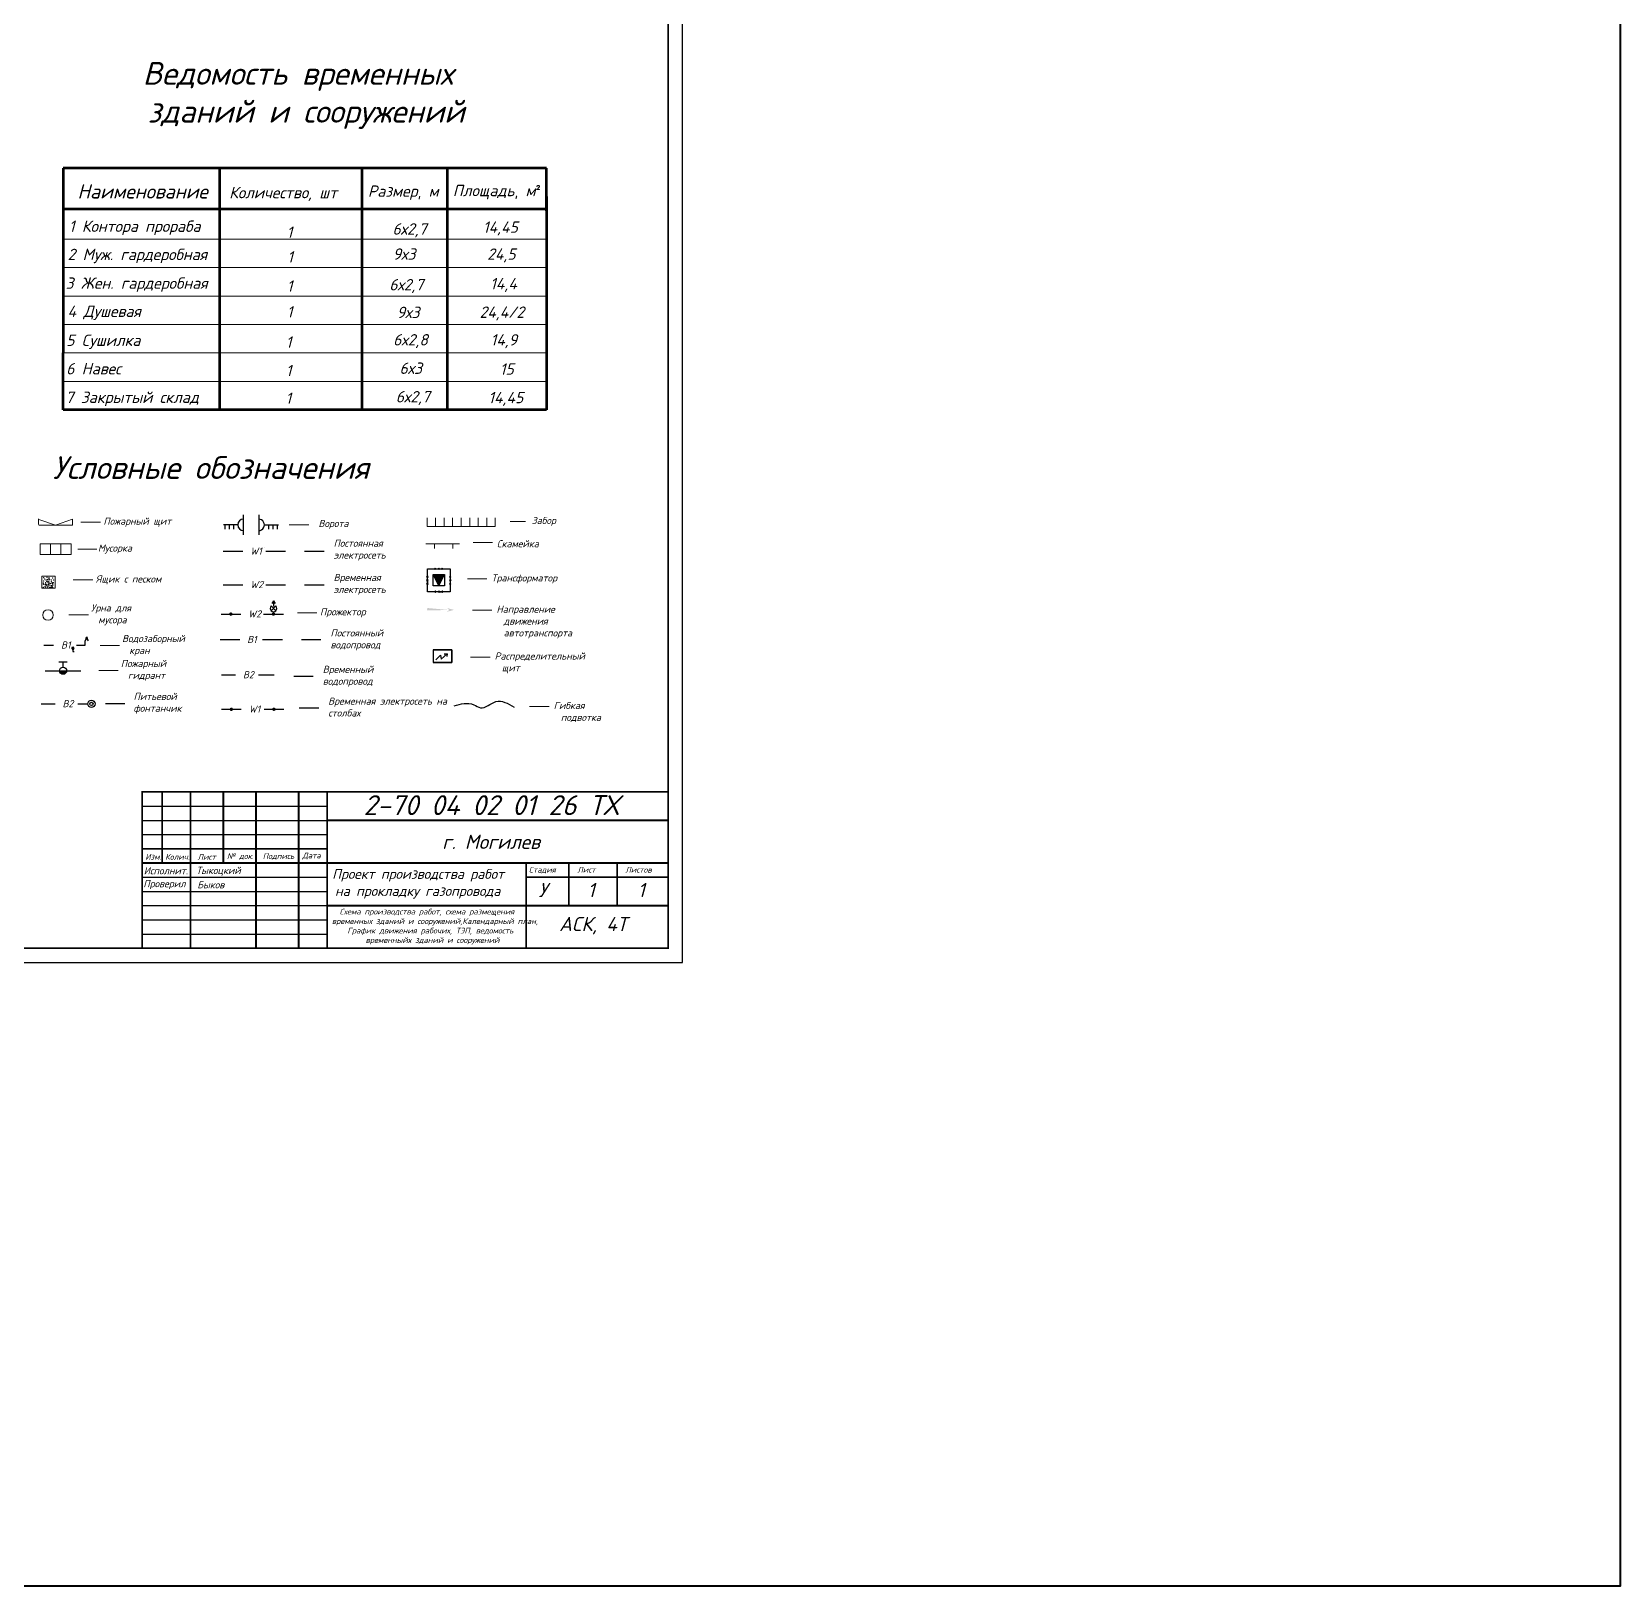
# Model space of a CAD drawing. Header units: millimetres. Extents: x 27137 to 30937, y -4667 to -569.
# Drawn here: x 30378 to 30937, y -4667 to -4120 of the extents above; entities that cross this region are included whole.
import ezdxf

# ---------------------------------------------------------------- set-up
doc = ezdxf.new("R2010")
doc.units = ezdxf.units.MM
doc.header["$LTSCALE"] = 0.4
doc.layers.add('Слой1', color=3, linetype='Continuous')
doc.styles.add('is', font='isocpeui.ttf', dxfattribs={"height": 3.5})
doc.styles.add('Isocpeur', font='isocpeui.ttf', dxfattribs={"height": 2.5})
doc.styles.get("Standard").update_dxf_attribs({"font": 'isocpeui.ttf', "height": 2.5})
doc.styles.add('группа', font='isocpeui.ttf')

msp = doc.modelspace()

# ---------------------------------------------------------------- hatches: boundary and pattern name
h = msp.add_hatch()
h.set_pattern_fill('ANGLE', color=256)
h.set_pattern_definition([(0, (26782.218, -5795.1235), (0, 6.985), [5.08, -1.905]), (90, (26782.218, -5795.1235), (-6.985, 4e-16), [5.08, -1.905])])
h.paths.add_polyline_path([(30521.33, -4311.3137), (30519.33, -4311.3137), (30521.33, -4315.3137), (30521.33, -4313.3137)])
h.paths.add_polyline_path([(30523.33, -4311.3137), (30521.33, -4311.3137), (30521.33, -4313.3137), (30521.33, -4315.3137)])
h = msp.add_hatch(color=256)
h.dxf.hatch_style = 1
h.paths.add_polyline_path([(30521.33, -4311.3137), (30519.33, -4311.3137), (30521.33, -4315.3137), (30521.33, -4313.3137)])
h.paths.add_polyline_path([(30523.33, -4311.3137), (30521.33, -4311.3137), (30521.33, -4313.3137), (30521.33, -4315.3137)])
h = msp.add_hatch(color=256)
h.dxf.hatch_style = 1
h.paths.add_polyline_path([(30517.3033, -4323.0553), (30517.2341, -4323.9195), (30523.669, -4323.7817, -1.41943739), (30523.6748, -4323.7645, -0.70450448), (30523.669, -4323.7817), (30525.0354, -4323.769)])
h.paths.add_polyline_path([(30519.5186, -4323.785, -1), (30519.5067, -4323.8001, -1)], flags=16)
h.paths.add_polyline_path([(30520.3451, -4323.6453, -1), (30520.3332, -4323.6604, -1)], flags=16)
h.paths.add_polyline_path([(30521.9107, -4323.6997, -1), (30521.8988, -4323.7148, -1)], flags=16)
h.paths.add_polyline_path([(30524.2247, -4323.0395), (30525.0525, -4323.7759), (30524.0031, -4324.4474), (30526.7132, -4323.7211)])
h.paths.add_polyline_path([(30525.3797, -4323.9907, -1), (30525.3916, -4323.9757, -1)], flags=16)
h.paths.add_polyline_path([(30524.5604, -4323.2911, -1), (30524.5722, -4323.2761, -1)], flags=16)
h = msp.add_hatch(color=256)
h.dxf.hatch_style = 1
h.paths.add_polyline_path([(30447.5994, -4325.1916), (30448.2244, -4325.1916), (30448.8494, -4325.1916, -1)])
h.paths.add_polyline_path([(30448.2244, -4324.5666, -0.41421356), (30448.8494, -4325.1916), (30448.2244, -4325.1916)])
h = msp.add_hatch(color=256)
h.dxf.hatch_style = 1
h.paths.add_polyline_path([(30448.2244, -4324.5666), (30448.2244, -4325.1916), (30447.5994, -4325.1916, -0.41421356)])
h = msp.add_hatch(color=256)
h.dxf.hatch_style = 1
h.paths.add_polyline_path([(30462.5788, -4325.1916), (30463.2038, -4325.1916), (30463.8288, -4325.1916, -1)])
h.paths.add_polyline_path([(30463.2038, -4324.5666, -0.41421356), (30463.8288, -4325.1916), (30463.2038, -4325.1916)])
h = msp.add_hatch(color=256)
h.dxf.hatch_style = 1
h.paths.add_polyline_path([(30463.2038, -4324.5666), (30463.2038, -4325.1916), (30462.5788, -4325.1916, -0.41421356)])
msp.add_hatch(color=256).paths.add_polyline_path([(30387.989, -4345.129), (30389.2262, -4345.129), (30390.4634, -4345.129, -1)])
h = msp.add_hatch(color=256)
h.dxf.hatch_style = 1
h.paths.add_polyline_path([(30447.7729, -4358.671), (30448.3979, -4358.671), (30449.0229, -4358.671, -1)])
h.paths.add_polyline_path([(30448.3979, -4358.046, -0.41421356), (30449.0229, -4358.671), (30448.3979, -4358.671)])
h = msp.add_hatch(color=256)
h.dxf.hatch_style = 1
h.paths.add_polyline_path([(30448.3979, -4358.046), (30448.3979, -4358.671), (30447.7729, -4358.671, -0.41421356)])
h = msp.add_hatch(color=256)
h.dxf.hatch_style = 1
h.paths.add_polyline_path([(30462.7523, -4358.671), (30463.3773, -4358.671), (30464.0023, -4358.671, -1)])
h.paths.add_polyline_path([(30463.3773, -4358.046, -0.41421356), (30464.0023, -4358.671), (30463.3773, -4358.671)])
h = msp.add_hatch(color=256)
h.dxf.hatch_style = 1
h.paths.add_polyline_path([(30463.3773, -4358.046), (30463.3773, -4358.671), (30462.7523, -4358.671, -0.41421356)])

# ---------------------------------------------------------------- linework, layer by layer
at = {"lineweight": 53, "ltscale": 0.5}
for p, q in [((30399.2754, -4168.3433), (30389.2754, -4168.3433)), ((30389.2754, -4168.3433), (30389.2754, -4210.5245)), ((30559.2754, -4168.3433), (30399.2754, -4168.3433)), ((30444.2754, -4168.3433), (30444.2754, -4182.6569)), ((30494.2754, -4168.3433), (30494.2754, -4182.6569)), ((30524.2754, -4168.3433), (30524.2754, -4182.6569)), ((30559.2754, -4183.3433), (30559.2754, -4168.3433)), ((30559.2754, -4178.3433), (30559.2754, -4253.3433)), ((30389.2754, -4182.6569), (30559.2754, -4182.6569)), ((30389.2754, -4183.3433), (30389.2754, -4193.3433)), ((30444.2754, -4182.6569), (30444.2754, -4243.3433)), ((30444.2754, -4182.6569), (30444.2754, -4253.3433)), ((30494.2754, -4182.6569), (30494.2754, -4243.3433)), ((30524.2754, -4182.6569), (30524.2754, -4243.3433)), ((30389.2754, -4193.3433), (30389.2754, -4203.3433)), ((30494.2754, -4193.3433), (30494.2754, -4253.3433)), ((30524.2754, -4193.3433), (30524.2754, -4253.3433)), ((30389.2754, -4203.3433), (30389.2754, -4213.3433)), ((30389.2754, -4213.3433), (30389.2754, -4223.3433)), ((30389.2754, -4223.3433), (30389.2754, -4233.3433)), ((30389.2754, -4243.3433), (30389.2754, -4233.3433)), ((30389.2754, -4253.3433), (30389.2754, -4243.3433)), ((30559.2754, -4253.3433), (30389.2754, -4253.3433))]:
    msp.add_line(p, q, dxfattribs=at)
at = {"lineweight": 15}
for p, q in [((30444.2754, -4168.3433), (30399.2754, -4168.3433)), ((30494.2754, -4168.3433), (30444.2754, -4168.3433)), ((30524.2754, -4168.3433), (30494.2754, -4168.3433)), ((30559.2754, -4168.3433), (30524.2754, -4168.3433)), ((30559.2754, -4168.3433), (30559.2754, -4243.3433)), ((30559.2754, -4168.3433), (30559.2754, -4178.3433)), ((30444.2754, -4178.3433), (30444.2754, -4182.6569)), ((30559.2754, -4178.3433), (30559.2754, -4183.3433)), ((30389.2754, -4193.3433), (30399.2754, -4193.3433)), ((30399.2754, -4193.3433), (30559.2754, -4193.3433)), ((30389.2754, -4203.3433), (30559.2754, -4203.3433)), ((30389.2754, -4213.3433), (30559.2754, -4213.3433)), ((30389.2754, -4223.3433), (30559.2754, -4223.3433)), ((30389.2754, -4233.3433), (30559.2754, -4233.3433)), ((30559.2754, -4233.3433), (30559.2754, -4243.3433)), ((30559.2754, -4243.3433), (30389.2754, -4243.3433)), ((30559.2754, -4243.3433), (30559.2754, -4253.3433))]:
    msp.add_line(p, q, dxfattribs=at)
for p, q in [((30452.6638, -4297.3194), (30452.6638, -4290.3194)), ((30458.0107, -4290.3194), (30458.0107, -4297.3194)), ((30450.6638, -4293.8194), (30445.6638, -4293.8194)), ((30447.6638, -4293.8194), (30446.1638, -4293.8194)), ((30446.1638, -4293.8194), (30446.1638, -4295.3194)), ((30449.1638, -4293.8194), (30447.6638, -4293.8194)), ((30447.6638, -4293.8194), (30447.6638, -4295.3194)), ((30450.6638, -4293.8194), (30449.1638, -4293.8194)), ((30450.6638, -4293.8194), (30449.1638, -4293.8194)), ((30449.1638, -4293.8194), (30449.1638, -4295.3194)), ((30460.0107, -4293.8193), (30465.0107, -4293.8193)), ((30460.0107, -4293.8193), (30461.5107, -4293.8193)), ((30461.5107, -4293.8193), (30461.5107, -4295.3193)), ((30461.5107, -4293.8193), (30463.0107, -4293.8193)), ((30461.5107, -4295.3193), (30461.5107, -4295.3193)), ((30463.0107, -4293.8193), (30463.0107, -4295.3193)), ((30463.0107, -4293.8193), (30464.5107, -4293.8193)), ((30464.5107, -4293.8193), (30464.5107, -4295.3193)), ((30445.514, -4303.1085), (30452.4568, -4303.1085)), ((30459.9022, -4301.8722), (30459.9022, -4301.8722)), ((30460.4933, -4303.1085), (30467.4361, -4303.1085)), ((30463.4933, -4303.1085), (30463.4933, -4303.1085)), ((30474.1603, -4303.1085), (30481.0118, -4303.1085)), ((30517.08, -4311.8337), (30517.58, -4312.3337)), ((30517.58, -4311.8337), (30517.08, -4312.3337)), ((30517.08, -4312.3337), (30517.08, -4312.3337)), ((30517.33, -4309.3137), (30525.33, -4309.3137)), ((30517.33, -4317.3137), (30517.33, -4309.3137)), ((30517.33, -4313.3137), (30517.33, -4312.0837)), ((30519.33, -4315.3137), (30519.33, -4311.3137)), ((30519.33, -4311.3137), (30521.33, -4311.3137)), ((30521.33, -4315.3137), (30519.33, -4311.3137)), ((30519.33, -4311.3137), (30521.33, -4315.3137)), ((30519.8521, -4309.0637), (30520.3521, -4309.5637)), ((30520.3521, -4309.0637), (30519.8521, -4309.5637)), ((30521.08, -4309.0637), (30521.58, -4309.5637)), ((30521.58, -4309.0637), (30521.08, -4309.5637)), ((30521.33, -4311.3137), (30523.33, -4311.3137)), ((30521.33, -4315.3137), (30523.33, -4311.3137)), ((30522.31, -4309.0637), (30522.81, -4309.5637)), ((30522.81, -4309.0637), (30522.31, -4309.5637)), ((30523.33, -4311.3137), (30523.33, -4315.3137)), ((30525.08, -4311.8337), (30525.58, -4312.3337)), ((30525.58, -4311.8337), (30525.08, -4312.3337)), ((30525.08, -4312.3337), (30525.08, -4312.3337)), ((30525.33, -4309.3137), (30525.33, -4317.3137)), ((30445.514, -4314.9084), (30452.4568, -4314.9084)), ((30459.9022, -4313.672), (30459.9022, -4313.672)), ((30460.4933, -4314.9084), (30467.4361, -4314.9084)), ((30463.4933, -4314.9084), (30463.4933, -4314.9084)), ((30474.1603, -4314.9084), (30481.0118, -4314.9084)), ((30517.08, -4313.0637), (30517.58, -4313.5637)), ((30517.58, -4313.0637), (30517.08, -4313.5637)), ((30517.08, -4313.5637), (30517.08, -4313.5637)), ((30517.08, -4314.2937), (30517.58, -4314.7937)), ((30517.58, -4314.2937), (30517.08, -4314.7937)), ((30517.08, -4314.7937), (30517.08, -4314.7937)), ((30517.33, -4313.3137), (30517.33, -4314.5437)), ((30517.33, -4314.5437), (30517.33, -4314.5437)), ((30525.33, -4317.3137), (30517.33, -4317.3137)), ((30521.33, -4315.3137), (30519.33, -4315.3137)), ((30519.8521, -4317.0637), (30520.3521, -4317.5637)), ((30520.3521, -4317.0637), (30519.8521, -4317.5637)), ((30521.08, -4317.0637), (30521.58, -4317.5637)), ((30521.58, -4317.0637), (30521.08, -4317.5637)), ((30523.33, -4315.3137), (30521.33, -4315.3137)), ((30521.33, -4317.3137), (30522.56, -4317.3137)), ((30522.31, -4317.0637), (30522.81, -4317.5637)), ((30522.81, -4317.0637), (30522.31, -4317.5637)), ((30525.08, -4313.0637), (30525.58, -4313.5637)), ((30525.58, -4313.0637), (30525.08, -4313.5637)), ((30525.08, -4313.5637), (30525.08, -4313.5637)), ((30525.08, -4314.2937), (30525.58, -4314.7937)), ((30525.58, -4314.2937), (30525.08, -4314.7937)), ((30525.08, -4314.7937), (30525.08, -4314.7937)), ((30444.7781, -4325.2073), (30451.7209, -4325.2073)), ((30459.7575, -4325.2073), (30466.7002, -4325.2073)), ((30444.4164, -4334.1792), (30451.3592, -4334.1792)), ((30459.3958, -4334.1792), (30466.3386, -4334.1792)), ((30462.3154, -4334.1792), (30462.3154, -4334.1792)), ((30462.3958, -4334.1792), (30462.3958, -4334.1792)), ((30473.0628, -4334.1792), (30479.9143, -4334.1792)), ((30382.4199, -4336.1497), (30385.8913, -4336.1497)), ((30393.9279, -4336.1497), (30396.9279, -4336.1497)), ((30396.8475, -4336.1497), (30396.8475, -4336.1497)), ((30396.9279, -4336.1497), (30396.9279, -4336.1497)), ((30382.9468, -4345.129), (30395.5056, -4345.129)), ((30389.2318, -4342.0601), (30387.7741, -4342.0601)), ((30389.2318, -4343.8912), (30389.2318, -4342.0601)), ((30390.6896, -4342.0601), (30389.2318, -4342.0601)), ((30444.9441, -4346.5883), (30449.8771, -4346.5883)), ((30457.9137, -4346.5883), (30463.4941, -4346.5883)), ((30459.5938, -4346.5883), (30459.5938, -4346.5883)), ((30459.6742, -4346.5883), (30459.6742, -4346.5883)), ((30470.3411, -4346.9999), (30477.1926, -4346.9999)), ((30381.4762, -4356.7695), (30386.4092, -4356.7695)), ((30394.4458, -4356.7695), (30397.9172, -4356.7695)), ((30404.0927, -4356.6183), (30410.9442, -4356.6183)), ((30444.9516, -4358.6866), (30451.8943, -4358.6866)), ((30459.9309, -4358.6866), (30466.8737, -4358.6866)), ((30472.2592, -4358.1747), (30479.1107, -4358.1747)), ((30482.0721, -4412.7376), (30602.0721, -4412.7376))]:
    msp.add_line(p, q)
at = {"lineweight": 5}
for p, q in [((30380.5741, -4293.739), (30380.5741, -4291.7479)), ((30380.6826, -4291.947), (30386.6053, -4293.9381)), ((30380.6826, -4293.9381), (30392.5279, -4293.9381)), ((30386.6053, -4293.9381), (30392.5279, -4291.8363)), ((30392.5279, -4293.9381), (30392.5279, -4291.8363)), ((30395.4731, -4292.866), (30402.3246, -4292.866)), ((30468.7878, -4293.8194), (30475.6394, -4293.8194)), ((30517.2224, -4294.3975), (30517.2224, -4291.3975)), ((30517.2224, -4294.3975), (30541.2224, -4294.3975)), ((30520.2224, -4294.3975), (30520.2224, -4291.3975)), ((30523.2224, -4294.3975), (30523.2224, -4291.3975)), ((30526.2224, -4294.3975), (30526.2224, -4291.3975)), ((30529.2224, -4294.3975), (30529.2224, -4291.3975)), ((30532.2224, -4294.3975), (30532.2224, -4291.3975)), ((30535.2224, -4294.3975), (30535.2224, -4291.3975)), ((30538.2224, -4294.3975), (30538.2224, -4291.3975)), ((30541.2224, -4294.3975), (30541.2224, -4291.3975)), ((30546.416, -4292.6269), (30551.8414, -4292.6269)), ((30528.6536, -4300.52), (30516.8223, -4300.52)), ((30519.8671, -4300.5635), (30519.8671, -4302.1721)), ((30526.3047, -4300.5635), (30526.3047, -4302.155)), ((30533.4202, -4300.0176), (30540.2717, -4300.0176)), ((30394.3538, -4302.3437), (30401.0327, -4302.3437)), ((30531.4167, -4312.8383), (30538.2682, -4312.8383)), ((30392.8185, -4313.2066), (30399.67, -4313.2066)), ((30533.1697, -4323.8439), (30540.0213, -4323.8439)), ((30391.2928, -4325.4956), (30398.1443, -4325.4956)), ((30471.6364, -4324.7562), (30478.4879, -4324.7562)), ((30402.2184, -4336.2541), (30409.0699, -4336.2541)), ((30532.5291, -4340.2976), (30539.3807, -4340.2976)), ((30401.7567, -4345.0146), (30408.6083, -4345.0146)), ((30553.2864, -4357.702), (30560.1379, -4357.702))]:
    msp.add_line(p, q, dxfattribs=at)
at = {"ltscale": 0.01}
for p, q in [((30396.9279, -4336.1497), (30396.9279, -4334.6574)), ((30397.5334, -4333.6441), (30397.1552, -4333.6441)), ((30397.1552, -4333.6441), (30397.5334, -4333.6441)), ((30397.5334, -4334.0519), (30397.5334, -4333.2363)), ((30397.5334, -4333.2363), (30397.5334, -4333.6441)), ((30397.5334, -4333.6441), (30397.9063, -4333.6441)), ((30392.2448, -4337.2814), (30392.6787, -4336.7397)), ((30392.977, -4337.2814), (30392.2448, -4337.2814)), ((30392.2448, -4337.2814), (30392.6245, -4337.7689)), ((30392.6245, -4337.7689), (30392.977, -4337.2814)), ((30392.977, -4337.2814), (30392.6245, -4337.7689)), ((30392.6245, -4337.7689), (30392.6245, -4338.3648)), ((30392.6245, -4338.3648), (30393.1668, -4338.3648)), ((30392.6787, -4336.7397), (30392.977, -4337.2814)), ((30525.9516, -4337.7886), (30519.4224, -4337.7886)), ((30519.4224, -4337.7886), (30525.9516, -4337.7886)), ((30519.4224, -4337.7886), (30519.4224, -4342.1741)), ((30520.374, -4341.2737), (30521.9602, -4339.599)), ((30521.9602, -4339.599), (30522.1414, -4341.0022)), ((30522.1414, -4341.0022), (30524.2714, -4339.1464)), ((30524.2714, -4339.1464), (30523.2291, -4339.3275)), ((30523.2291, -4339.3275), (30524.2714, -4339.1464)), ((30524.2714, -4339.1464), (30524.1354, -4340.1422)), ((30525.9516, -4339.9813), (30525.9516, -4337.7886)), ((30525.9516, -4337.7886), (30525.9516, -4339.9813)), ((30525.9516, -4339.9813), (30525.9516, -4338.6033)), ((30525.9516, -4339.9813), (30525.9516, -4342.1741)), ((30525.9516, -4342.1741), (30525.9516, -4339.9813)), ((30525.9516, -4339.9813), (30525.9516, -4341.3593)), ((30525.9516, -4342.1741), (30519.4224, -4342.1741)), ((30519.4224, -4342.1741), (30525.9516, -4342.1741))]:
    msp.add_line(p, q, dxfattribs=at)
at = {"color": 7, "lineweight": -3}
for p, q in [((30417.0721, -4387.7376), (30482.0721, -4387.7376)), ((30417.0721, -4387.7376), (30417.0721, -4442.7376)), ((30417.0721, -4387.7376), (30482.0721, -4387.7376)), ((30417.0721, -4387.7376), (30417.0721, -4442.7376)), ((30424.0721, -4412.7376), (30424.0721, -4387.7376)), ((30424.0721, -4412.7376), (30424.0721, -4387.7376)), ((30434.0721, -4442.7376), (30434.0721, -4387.7376)), ((30434.0721, -4442.7376), (30434.0721, -4387.7376)), ((30445.5721, -4412.7376), (30445.5721, -4387.7376)), ((30445.5721, -4412.7376), (30445.5721, -4387.7376)), ((30457.0721, -4442.7376), (30457.0721, -4387.7376)), ((30457.0721, -4442.7376), (30457.0721, -4387.7376)), ((30472.0721, -4442.7376), (30472.0721, -4387.7376)), ((30472.0721, -4442.7376), (30472.0721, -4387.7376)), ((30482.0721, -4387.7376), (30482.0721, -4442.7376)), ((30482.0721, -4387.7376), (30482.0721, -4442.7376)), ((30482.0925, -4387.7451), (30602.0721, -4387.7376)), ((30482.0925, -4387.7451), (30602.0721, -4387.7376)), ((30417.0721, -4392.7376), (30482.0721, -4392.7376)), ((30417.0721, -4397.7376), (30482.0721, -4397.7376)), ((30482.0934, -4397.7376), (30602.073, -4397.7301)), ((30417.0721, -4402.7376), (30482.0721, -4402.7376)), ((30417.0721, -4407.7376), (30482.0721, -4407.7376)), ((30417.0721, -4412.7376), (30482.0721, -4412.7376)), ((30552.0721, -4442.7376), (30552.0721, -4412.7376)), ((30567.0721, -4422.7398), (30567.0721, -4412.7403)), ((30584.0721, -4427.7388), (30584.0721, -4412.7376)), ((30417.0721, -4417.7376), (30482.0721, -4417.7376)), ((30417.0721, -4422.7376), (30482.0721, -4422.7376)), ((30417.0721, -4427.7376), (30482.0721, -4427.7376)), ((30482.095, -4427.7451), (30602.0746, -4427.7376)), ((30417.0721, -4432.7376), (30482.0721, -4432.7376)), ((30417.0721, -4437.7376), (30482.0721, -4437.7376))]:
    msp.add_line(p, q, dxfattribs=at)
at = {"color": 0, "lineweight": -2, "transparency": 33554687}
for p, q in [((30445.5721, -4387.7376), (30445.5721, -4412.7376)), ((30602.0721, -4412.7376), (30602.0721, -4417.7376)), ((30602.0721, -4417.7376), (30552.0721, -4417.7376))]:
    msp.add_line(p, q, dxfattribs=at)
at = {"color": 3}
msp.add_line((30513.8524, -4387.7431), (30513.8524, -4387.7376), dxfattribs=at)
at = {"color": 1, "lineweight": 40, "ltscale": 0.5}
msp.add_lwpolyline([(28083.9133, -3604.0598), (30936.8803, -3604.0598), (30936.8803, -4667.0895), (28083.9133, -4667.0895)], close=True, dxfattribs=at)
at = {"color": 7, "lineweight": -3}
for points in [[(29766.0721, -4447.7376), (30607.0721, -4447.7376), (30607.0721, -3853.7376), (29766.0721, -3853.7376)], [(29786.0721, -4442.7376), (30602.0721, -4442.7376), (30602.0721, -3858.7376), (29786.0721, -3858.7376)]]:
    msp.add_lwpolyline(points, close=True, dxfattribs=at)
at = {"const_width": 0.6}
for points in [[(29786.0721, -4442.7376), (29786.0721, -3858.7376), (30602.0721, -3858.7376), (30602.0721, -4442.7376), (29786.0721, -4442.7376)], [(30417.0721, -4442.7376), (30417.0721, -4387.7376), (30602.0721, -4387.7376)], [(30424.0721, -4387.7376), (30424.0721, -4412.7376)], [(30434.0721, -4387.7376), (30434.0721, -4442.7376)], [(30445.5721, -4387.7376), (30445.5721, -4412.7376)], [(30457.0721, -4387.7376), (30457.0721, -4442.7376)], [(30472.0721, -4387.7376), (30472.0721, -4442.7376)], [(30482.0925, -4387.7451), (30482.0721, -4442.7376)], [(30482.0721, -4397.7301), (30602.0721, -4397.7301)], [(30417.0721, -4407.7376), (30482.0721, -4407.7376)], [(30417.0721, -4412.7376), (30482.0721, -4412.7376)], [(30482.0832, -4412.7376), (30552.0721, -4412.7376)], [(30552.0721, -4412.7376), (30552.0721, -4442.7376)], [(30552.0721, -4412.7376), (30602.0721, -4412.7376)], [(30567.0721, -4412.7403), (30567.0737, -4427.7398)], [(30584.0721, -4412.7376), (30584.0721, -4427.7388)], [(30552.0721, -4417.7376), (30602.0721, -4417.7376)], [(30482.095, -4427.7451), (30602.0721, -4427.7376)]]:
    msp.add_lwpolyline(points, dxfattribs=at)
at = {"lineweight": 5}
for points in [[(30381.099, -4300.5425), (30384.7653, -4300.5425), (30384.7653, -4304.2319), (30381.099, -4304.2319)], [(30384.7653, -4300.5425), (30388.4316, -4300.5425), (30388.4316, -4304.2319), (30384.7653, -4304.2319)], [(30388.4316, -4300.5425), (30392.0979, -4300.5425), (30392.0979, -4304.2319), (30388.4316, -4304.2319)], [(30381.7279, -4311.8166), (30386.3883, -4311.8166), (30386.3883, -4316.1334), (30381.7279, -4316.1334)]]:
    msp.add_lwpolyline(points, close=True, dxfattribs=at)
msp.add_circle((30383.9136, -4325.5196), 1.8346, dxfattribs=at)
msp.add_circle((30389.2262, -4345.129), 1.2372)
at = {"ltscale": 0.01}
for radius in [1.2628, 0.5921]:
    msp.add_circle((30399.18, -4356.7695), radius, dxfattribs=at)
for centre, start, end in [((30452.6638, -4293.8194), 90.001718, 270.001718), ((30458.0107, -4293.8194), 270.001718, 90.001718)]:
    msp.add_arc(centre, 2, start, end)
msp.add_arc((30397.5334, -4334.6574), 0.6055, 0, 180, dxfattribs=at)
msp.add_spline([(30526.7187, -4357.4891), (30533.6274, -4357.0578), (30536.0022, -4358.136), (30541.3996, -4355.9797), (30547.8764, -4357.9204)], degree=3)
at = {"lineweight": 5}
for p in [(30382.4357, -4312.4151), (30382.7325, -4312.9093), (30382.7572, -4312.8599), (30383.5487, -4312.3162), (30384.2659, -4312.7116), (30384.2907, -4312.3409), (30385.552, -4312.4645), (30382.2378, -4314.664), (30382.312, -4314.2686), (30382.312, -4315.7761), (30382.3862, -4313.5272), (30382.411, -4314.7381), (30382.8314, -4315.3806), (30382.9798, -4314.6393), (30383.0046, -4314.837), (30383.0046, -4315.6525), (30383.1282, -4314.0956), (30383.2272, -4313.1565), (30383.3508, -4315.2571), (30383.4003, -4313.7001), (30383.4003, -4314.7381), (30383.6476, -4313.0823), (30383.7218, -4315.7019), (30383.8207, -4313.626), (30383.8702, -4314.1203), (30383.8949, -4315.5042), (30383.9197, -4315.1088), (30383.9444, -4313.0082), (30384.0681, -4314.7875), (30384.167, -4313.6754), (30384.167, -4314.2438), (30384.2659, -4313.5519), (30384.2659, -4314.2933), (30384.3401, -4315.0099), (30384.3649, -4314.9605), (30384.4143, -4314.318), (30384.538, -4313.0082), (30384.538, -4315.8008), (30384.7606, -4314.4415), (30384.8843, -4315.8255), (30384.9832, -4314.3427), (30384.9832, -4315.2571), (30385.0574, -4313.7496), (30385.1316, -4313.2306), (30385.181, -4315.3559), (30385.2058, -4315.8008), (30385.2305, -4315.2077), (30385.3294, -4315.4795), (30385.4531, -4314.1203), (30385.5273, -4315.7513), (30385.5768, -4314.4663), (30385.6015, -4315.0099), (30385.7252, -4314.9852), (30385.7746, -4314.0956), (30385.8736, -4313.2059)]:
    msp.add_point(p, dxfattribs=at)
at = {"layer": 'Слой1', "color": 0}
for p, q in [((30462.4059, -4324.0073), (30464.0738, -4322.3394)), ((30462.4059, -4322.3394), (30464.0738, -4324.0073)), ((30463.2398, -4320.5738), (30462.689, -4321.5224)), ((30463.2398, -4320.5738), (30463.2398, -4322.4891)), ((30463.2398, -4320.5738), (30463.7907, -4321.5224))]:
    msp.add_line(p, q, dxfattribs=at)
msp.add_arc((30463.2398, -4323.1733), 1.1793, 135, 45, dxfattribs=at)

# ---------------------------------------------------------------- texts
for s, height, style, p in [('2-70 04 02 01 26 ТХ ', 7, 'группа', (30494.9018, -4395.8902)), ('г. Могилев', 5, 'is', (30522.5761, -4407.787)), ('Проверил', 2.5, 'is', (30417.4472, -4421.2618)), ('Исполнит.', 2.5, 'is', (30417.5985, -4416.7043)), ('Тыкоцкий', 2.5, 'is', (30436.0428, -4416.5823)), ('Быков', 2.5, 'is', (30436.4181, -4421.6399))]:
    msp.add_text(s, height=height, dxfattribs=dict(style=style)).set_placement(p)
for s, height, p in [('Изм.', 2, (30418.1287, -4411.5727)), ('Колич.', 2, (30425.1287, -4411.5727)), ('Лист', 2, (30436.514, -4411.5932)), ('№ док.', 2, (30446.8553, -4411.3053)), ('Подпись', 2, (30459.443, -4411.3053)), ('Дата', 2, (30473.3987, -4411.105)), ('Проект производства работ', 3.5, (30483.8568, -4418.3171)), ('Стадия', 2, (30553.0739, -4416.105)), ('Лист', 2, (30570.0766, -4416.105)), ('Листов', 2, (30586.9702, -4416.105)), ('на прокладку газопровода', 3.5, (30484.8579, -4424.3163)), ('У', 5, (30556.4433, -4424.7358)), ('1', 5, (30573.7151, -4424.7348)), ('1', 5, (30591.3286, -4424.7337)), ('АСК, 4Т ', 5, (30563.6812, -4436.6881))]:
    msp.add_text(s, height=height).set_placement(p)
at = {"attachment_point": 1, "style": 'Isocpeur'}
for s, width, insert, char_height in [('\\pi33.16787;Ведомость временных\\P\\pi34.85424;зданий и сооружений', 165.311504, (30384.0681, -4131.0352), 8), ('Ворота', 24.88639, (30479.0383, -4292.0749), 2.5), ('W1', 5.834048, (30455.0672, -4301.7775), 2.5), ('Постоянная\\Pэлектросеть ', 44.122123, (30484.3604, -4299.0096), 2.5), ('Временная\\Pэлектросеть ', 44.122123, (30484.3604, -4311.0779), 2.5), ('W2', 5.834048, (30455.0672, -4313.5773), 2.5), ('W2', 5.834048, (30454.3313, -4323.8762), 2.5), ('В1', 5.834048, (30388.5018, -4334.8187), 2.5), ('В1', 5.834048, (30453.9697, -4332.8482), 2.5), ('Постоянный \\Pводопровод', 44.122123, (30483.2629, -4330.5749), 2.5), ('В2', 5.834048, (30452.4875, -4345.2572), 2.5), ('Временный \\Pводопровод', 44.122123, (30480.5412, -4343.3779), 2.5), ('В2', 5.834048, (30389.0197, -4355.4384), 2.5), ('Питьевой\\Pфонтанчик', 18.473661, (30414.0057, -4352.8876), 2.5), ('W1', 5.834048, (30454.5048, -4357.3556), 2.5), ('Временная электросеть на столбах', 44.122123, (30482.4593, -4354.5527), 2.5)]:
    msp.add_mtext_dynamic_manual_height_columns(s, width=width, gutter_width=12.5, heights=[0], dxfattribs=dict(at, insert=insert, char_height=char_height))
at = {"lineweight": 15, "attachment_point": 1}
for s, width, insert, char_height in [('{\\fISOCPEUR|b1|i1|c204|p34;Наименование}', 44.444634, (30394.2675, -4174.0512), 5), ('{\\fISOCPEUR|b1|i1|c204|p34;Количество\\fISOCPEUR|b1|i1|c0|p34;, \\fISOCPEUR|b1|i1|c204|p34;шт}', 44.444634, (30447.6341, -4174.9641), 4), ('{\\fISOCPEUR|b1|i1|c204|p34;Размер\\fISOCPEUR|b1|i0|c0|p34;, \\fISOCPEUR|b1|i1|c204|p34;м}', 32.784479, (30496.4186, -4174.439), 4), ('{\\fISOCPEUR|b1|i1|c204|p34;Площадь\\fISOCPEUR|b0|i0|c0|p34;, \\fISOCPEUR|b1|i1|c204|p34;м\\fISOCPEUR|b0|i0|c0|p34;²}', 32.784479, (30526.2815, -4174.2384), 4)]:
    msp.add_mtext_dynamic_manual_height_columns(s, width=width, gutter_width=12.5, heights=[0], dxfattribs=dict(at, insert=insert, char_height=char_height))
at = {"lineweight": 15, "char_height": 4, "attachment_point": 1, "style": 'Isocpeur'}
for s, width, insert in [('1 Контора прораба', 50.48876, (30391.2731, -4186.7842)), ('\\pi10.68041;1', 22.812335, (30457.1922, -4188.8802)), ('\\pi11.9664;6{\\fISOCPEUR|b0|i1|c204|p34;х}2,7', 22.812335, (30493.1046, -4187.7465)), ('\\pi5.29859;14,45', 22.812335, (30531.6053, -4187.1088)), ('2 Муж. гардеробная', 57.508588, (30390.803, -4196.7014)), ('\\pi10.68041;1', 22.812335, (30457.3773, -4197.5894)), ('\\pi11.7588;9{\\fISOCPEUR|b0|i1|c204|p34;х}3', 22.812335, (30493.415, -4196.5698)), ('\\pi6.1698;24,5', 22.812335, (30532.1948, -4196.6025)), ('3 Жен. гардеробная', 57.508588, (30390.0802, -4206.8031)), ('\\pi10.68041;1', 22.812335, (30457.2144, -4207.8329)), ('\\pi7.34935;6х2,7', 22.812335, (30496.5842, -4207.3387)), ('\\pi7.01829;14,4', 22.812335, (30532.4145, -4206.9712)), ('4 Душевая', 50.48876, (30390.803, -4216.7014)), ('\\pi10.68041;1', 22.812335, (30457.2232, -4216.8891)), ('\\pi10.3088; 9{\\fISOCPEUR|b0|i1|c204|p34;х}3', 22.812335, (30493.7334, -4217.0863)), ('\\pi3.05011;24,4/2', 22.812335, (30532.6354, -4217.0079)), ('5 Сушилка', 50.48876, (30390.3036, -4226.887)), ('\\pi10.68041;1', 22.812335, (30456.8793, -4227.5401)), ('\\pi14.024;6{\\fISOCPEUR|b0|i1|c204|p34;х}2,8', 22.812335, (30491.2703, -4226.7257)), ('\\pi6.94405;14,9', 22.812335, (30532.6364, -4226.7506)), ('6 Навес', 50.48876, (30390.3036, -4236.887)), ('\\pi10.68041;1', 22.812335, (30456.8793, -4237.5401)), ('\\pi8.76507;6х3', 22.812335, (30498.7723, -4236.7257)), ('\\pi9.33496;15', 22.812335, (30533.4827, -4237.036)), ('7 Закрытый склад', 50.48876, (30390.0802, -4246.9473)), ('\\pi10.68041;1', 22.812335, (30456.7647, -4247.2749)), ('\\pi7.34935;6х2,7', 22.812335, (30498.8712, -4246.7357)), ('\\pi5.29859;14,45', 22.812335, (30533.4827, -4247.036))]:
    msp.add_mtext_dynamic_manual_height_columns(s, width=width, gutter_width=12.5, heights=[0], dxfattribs=dict(at, insert=insert))
at = {"insert": (30385.5994, -4269.6602), "char_height": 8, "width": 190.853413, "attachment_point": 1, "style": 'Isocpeur'}
msp.add_mtext('Условные обозначения', dxfattribs=at)
at = {"lineweight": 5, "char_height": 2.5, "attachment_point": 1, "style": 'Isocpeur'}
for s, width, insert in [('\\pi-2.5235;Пожарный щит', 28.739258, (30405.9289, -4291.2587)), ('\\pi-2.5235;Забор', 20.043497, (30556.5611, -4291.0086)), ('\\pi-2.5235;Мусорка', 20.043497, (30403.9935, -4300.7218)), ('\\pi-2.5235;Скамейка', 20.043497, (30544.3103, -4299.1995)), ('\\pi-2.5235;Ящик с песком', 20.043497, (30403.2743, -4311.5994)), ('\\pi-2.5235;Трансформатор', 20.043497, (30542.4151, -4311.2311)), ('\\pi-2.5235;Урна для мусора', 20.043497, (30401.5767, -4321.7819)), ('\\pi-2.5235;Прожектор', 20.043497, (30482.0922, -4323.1489)), ('\\pi-2.5235;{\\fISOCPEUR|b0|i1|c204|p34;Направление движения автотранспорта}', 20.043497, (30544.1681, -4322.2366)), ('\\pi-2.5235;{\\fISOCPEUR|b0|i1|c204|p34;Водозаборный кран}', 20.043497, (30412.5023, -4332.5404)), ('\\pi-2.5235;{\\fISOCPEUR|b0|i1|c204|p34;Распределительный щит}', 20.043497, (30543.5275, -4338.6904)), ('\\pi-2.5235;{\\fISOCPEUR|b0|i1|c204|p34;Пожарный гидрант}', 23.944939, (30412.0406, -4341.3008)), ('\\pi-2.5235;{\\fISOCPEUR|b0|i1|c204|p34;Гибкая подвотка}', 20.043497, (30564.2848, -4356.0948))]:
    msp.add_mtext_dynamic_manual_height_columns(s, width=width, gutter_width=15, heights=[0], dxfattribs=dict(at, insert=insert))
at = {"insert": (30482.3076, -4428.8435), "char_height": 2, "attachment_point": 1}
msp.add_mtext_dynamic_manual_height_columns('\\pi4.18414;Схема производства работ, схема размещения \\P\\pi1.44096;временных зданий и сооружений,Календарный план, \\P\\pi6.8902;График движения рабочих, ТЭП, ведомость \\P\\pi13.29172;временныйх зданий и сооружений', width=69.987984, gutter_width=12.5, heights=[0], dxfattribs=at)

doc.saveas('drawing.dxf')
